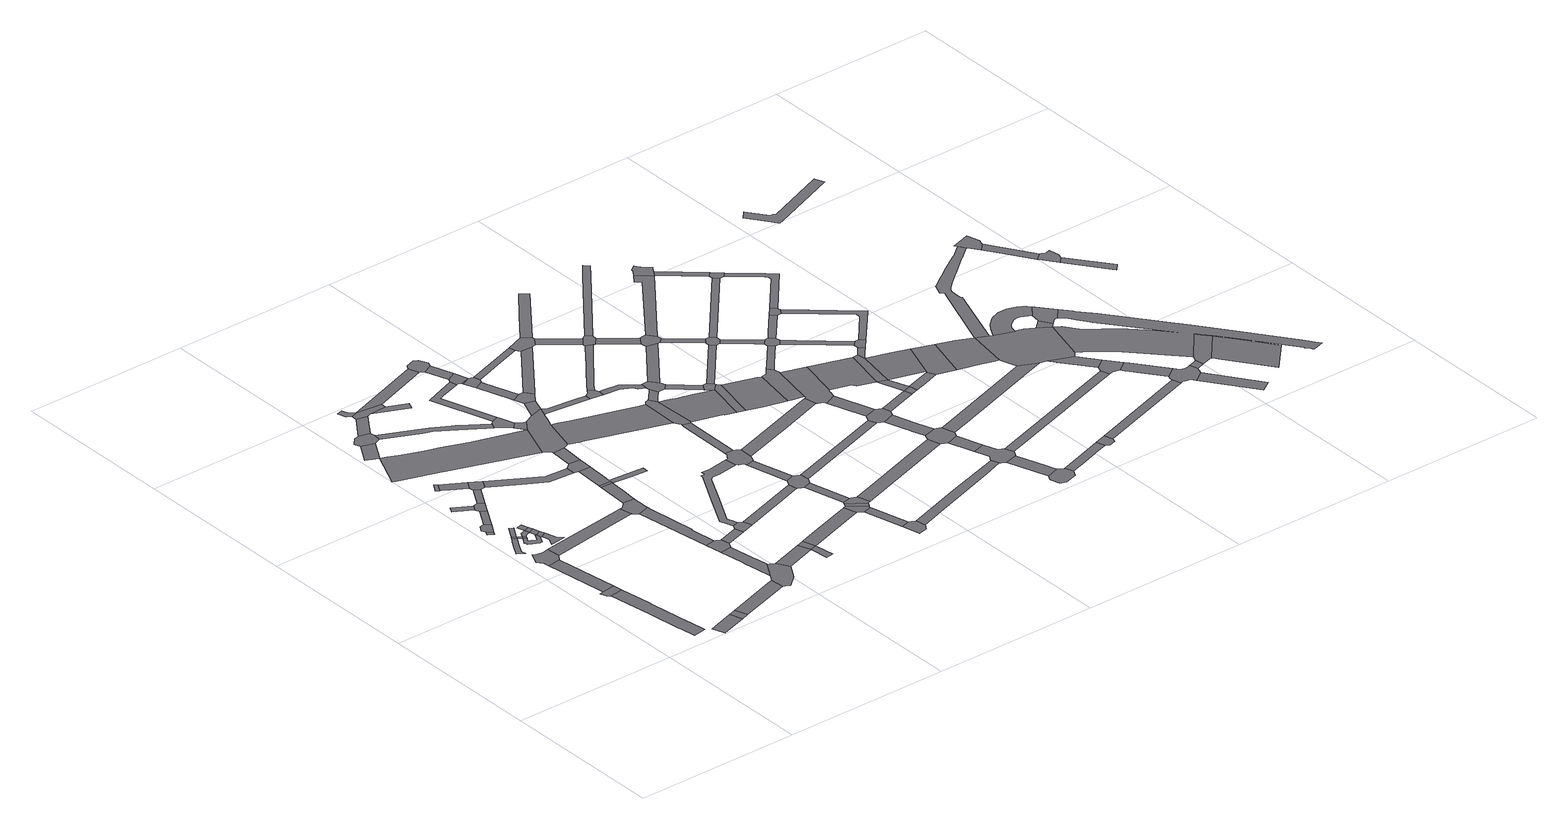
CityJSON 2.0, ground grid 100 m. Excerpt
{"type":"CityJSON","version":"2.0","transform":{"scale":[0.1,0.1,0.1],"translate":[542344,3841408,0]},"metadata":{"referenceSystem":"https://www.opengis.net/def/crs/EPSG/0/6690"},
"CityObjects":{
"road1":{"type":"Road","attributes":{"RoadStructureAttribute.sectionType":"1"},"geometry":[{"type":"MultiSurface","lod":"1","boundaries":[[[0,1,2,3,4,5,6,7,8,9,10,11,12]]]}]},
"road2":{"type":"Road","geometry":[{"type":"MultiSurface","lod":"1","boundaries":[[[13,14,15,16,5,4]]]}]},
"road3":{"type":"Road","attributes":{"RoadStructureAttribute.sectionType":"1"},"geometry":[{"type":"MultiSurface","lod":"1","boundaries":[[[17,18,19,14,13]]]}]},
"road4":{"type":"Road","attributes":{"RoadStructureAttribute.sectionType":"1"},"geometry":[{"type":"MultiSurface","lod":"1","boundaries":[[[20,21,22,23]]]}]},
"road5":{"type":"Road","geometry":[{"type":"MultiSurface","lod":"1","boundaries":[[[24,25,26,27,28,18,17,29,30]]]}]},
"road6":{"type":"Road","geometry":[{"type":"MultiSurface","lod":"1","boundaries":[[[31,32,33,34,35,36,37,38,39,40,41]]]}]},
"road7":{"type":"Road","geometry":[{"type":"MultiSurface","lod":"1","boundaries":[[[42,43,44,45]]]}]},
"road8":{"type":"Road","geometry":[{"type":"MultiSurface","lod":"1","boundaries":[[[46,31,41,47]]]}]},
"road9":{"type":"Road","geometry":[{"type":"MultiSurface","lod":"1","boundaries":[[[48,49,50,42,45,51]]]}]},
"road10":{"type":"Road","geometry":[{"type":"MultiSurface","lod":"1","boundaries":[[[52,20,23,53]]]}]},
"road11":{"type":"Road","geometry":[{"type":"MultiSurface","lod":"1","boundaries":[[[54,55,47,41,56,57]]]}]},
"road12":{"type":"Road","geometry":[{"type":"MultiSurface","lod":"1","boundaries":[[[57,56,58,59,60]]]}]},
"road13":{"type":"Road","geometry":[{"type":"MultiSurface","lod":"1","boundaries":[[[56,61,62,63,64,65,66,67,68,69,70,71,72,73,74,75,76,77,78,79,80,81,82,58]]]}]},
"road14":{"type":"Road","geometry":[{"type":"MultiSurface","lod":"1","boundaries":[[[83,84,85,86,87,88,46,47]]]}]},
"road15":{"type":"Road","geometry":[{"type":"MultiSurface","lod":"1","boundaries":[[[89,90,91,57,60,92,93,94]]]}]},
"road16":{"type":"Road","geometry":[{"type":"MultiSurface","lod":"1","boundaries":[[[95,48,51,96]]]}]},
"road17":{"type":"Road","geometry":[{"type":"MultiSurface","lod":"1","boundaries":[[[97,98,99,100]]]}]},
"road18":{"type":"Road","geometry":[{"type":"MultiSurface","lod":"1","boundaries":[[[101,75,74,102,103]]]}]},
"road19":{"type":"Road","attributes":{"RoadStructureAttribute.sectionType":"1"},"geometry":[{"type":"MultiSurface","lod":"1","boundaries":[[[104,105,94,106,75,101]]]}]},
"road20":{"type":"Road","attributes":{"RoadStructureAttribute.sectionType":"1"},"geometry":[{"type":"MultiSurface","lod":"1","boundaries":[[[107,108,109,110,89,111]]]}]},
"road21":{"type":"Road","geometry":[{"type":"MultiSurface","lod":"1","boundaries":[[[111,89,94,105]]]}]},
"road22":{"type":"Road","attributes":{"RoadStructureAttribute.sectionType":"1"},"geometry":[{"type":"MultiSurface","lod":"1","boundaries":[[[112,113,114,115,116,117,103,102]]]}]},
"road23":{"type":"Road","geometry":[{"type":"MultiSurface","lod":"1","boundaries":[[[118,100,99,95,96,119]]]}]},
"road24":{"type":"Road","geometry":[{"type":"MultiSurface","lod":"1","boundaries":[[[120,121,122,123]]]}]},
"road25":{"type":"Road","attributes":{"RoadStructureAttribute.sectionType":"1"},"geometry":[{"type":"MultiSurface","lod":"1","boundaries":[[[124,125,126,52,53,127]]]}]},
"road26":{"type":"Road","geometry":[{"type":"MultiSurface","lod":"1","boundaries":[[[128,118,119,129]]]}]},
"road27":{"type":"Road","attributes":{"RoadStructureAttribute.sectionType":"1"},"geometry":[{"type":"MultiSurface","lod":"1","boundaries":[[[123,122,130,131,132,133]]]}]},
"road28":{"type":"Road","attributes":{"RoadStructureAttribute.sectionType":"1"},"geometry":[{"type":"MultiSurface","lod":"1","boundaries":[[[134,135,30,29,136,137,138]]]}]},
"road29":{"type":"Road","attributes":{"RoadStructureAttribute.sectionType":"1"},"geometry":[{"type":"MultiSurface","lod":"1","boundaries":[[[139,140,141,142]]]}]},
"road30":{"type":"Road","geometry":[{"type":"MultiSurface","lod":"1","boundaries":[[[133,132,128,129,143,144]]]}]},
"road31":{"type":"Road","geometry":[{"type":"MultiSurface","lod":"1","boundaries":[[[145,146,147,139,142,148,149,150]]]}]},
"road32":{"type":"Road","geometry":[{"type":"MultiSurface","lod":"1","boundaries":[[[151,152,153,124,127,154,155,156,157,158,159]]]}]},
"road33":{"type":"Road","attributes":{"RoadStructureAttribute.sectionType":"1"},"geometry":[{"type":"MultiSurface","lod":"1","boundaries":[[[160,161,162,163,164,165,166,167,168,153,152]]]}]},
"road34":{"type":"Road","attributes":{"RoadStructureAttribute.sectionType":"1"},"geometry":[{"type":"MultiSurface","lod":"1","boundaries":[[[169,145,150,170]]]}]},
"road35":{"type":"Road","geometry":[{"type":"MultiSurface","lod":"1","boundaries":[[[171,172,173,174,175,176,177,178,179,141,180,181,182,183,184,185]]]}]},
"road36":{"type":"Road","geometry":[{"type":"MultiSurface","lod":"1","boundaries":[[[186,187,188,189,164,163,190,191,192,193]]]}]},
"road37":{"type":"Road","attributes":{"RoadStructureAttribute.sectionType":"1"},"geometry":[{"type":"MultiSurface","lod":"1","boundaries":[[[194,144,143,195,196,197,198,199]]]}]},
"road38":{"type":"Road","geometry":[{"type":"MultiSurface","lod":"1","boundaries":[[[200,201,202,203,204,205]]]}]},
"road39":{"type":"Road","attributes":{"RoadStructureAttribute.sectionType":"1"},"geometry":[{"type":"MultiSurface","lod":"1","boundaries":[[[206,207,208,209,210,189,188]]]}]},
"road40":{"type":"Road","geometry":[{"type":"MultiSurface","lod":"1","boundaries":[[[211,212,213,214,134,138,215,210,209,216,217,218,219]]]}]},
"road41":{"type":"Road","geometry":[{"type":"MultiSurface","lod":"1","boundaries":[[[205,204,169,170,220,221,222,223,224]]]}]},
"road42":{"type":"Road","attributes":{"RoadStructureAttribute.sectionType":"1"},"geometry":[{"type":"MultiSurface","lod":"1","boundaries":[[[225,193,192,226]]]}]},
"road43":{"type":"Road","attributes":{"RoadStructureAttribute.sectionType":"1"},"geometry":[{"type":"MultiSurface","lod":"1","boundaries":[[[227,228,229,230,231,232,233,149,148,234,235,236,237,238,239]]]}]},
"road44":{"type":"Road","attributes":{"RoadStructureAttribute.sectionType":"1"},"geometry":[{"type":"MultiSurface","lod":"1","boundaries":[[[240,159,158,241]]]}]},
"road45":{"type":"Road","attributes":{"RoadStructureAttribute.sectionType":"1"},"geometry":[{"type":"MultiSurface","lod":"1","boundaries":[[[242,211,219,243,244,245,246]]]}]},
"road46":{"type":"Road","geometry":[{"type":"MultiSurface","lod":"1","boundaries":[[[247,248,249,221,220]]]}]},
"road47":{"type":"Road","geometry":[{"type":"MultiSurface","lod":"1","boundaries":[[[250,251,242,246]]]}]},
"road48":{"type":"Road","geometry":[{"type":"MultiSurface","lod":"1","boundaries":[[[252,253,254,225,226,255,256]]]}]},
"road49":{"type":"Road","geometry":[{"type":"MultiSurface","lod":"1","boundaries":[[[257,258,259,199,198,260,261,262]]]}]},
"road50":{"type":"Road","geometry":[{"type":"MultiSurface","lod":"1","boundaries":[[[263,264,265,241]]]}]},
"road51":{"type":"Road","geometry":[{"type":"MultiSurface","lod":"1","boundaries":[[[266,240,241,265]]]}]},
"road52":{"type":"Road","attributes":{"RoadStructureAttribute.sectionType":"1"},"geometry":[{"type":"MultiSurface","lod":"1","boundaries":[[[267,268,257,262]]]}]},
"road53":{"type":"Road","attributes":{"RoadStructureAttribute.sectionType":"1"},"geometry":[{"type":"MultiSurface","lod":"1","boundaries":[[[260,251,250,246,269,270,271,272,273,274,275,261]]]}]},
"road54":{"type":"Road","attributes":{"RoadStructureAttribute.sectionType":"1"},"geometry":[{"type":"MultiSurface","lod":"1","boundaries":[[[276,205,224,277]]]}]},
"road55":{"type":"Road","geometry":[{"type":"MultiSurface","lod":"1","boundaries":[[[278,279,280,239,238,281,282,283]]]}]},
"road56":{"type":"Road","attributes":{"RoadStructureAttribute.sectionType":"1"},"geometry":[{"type":"MultiSurface","lod":"1","boundaries":[[[284,283,282,185,285]]]}]},
"road57":{"type":"Road","attributes":{"RoadStructureAttribute.sectionType":"1"},"geometry":[{"type":"MultiSurface","lod":"1","boundaries":[[[286,287,288,289,290,280,279,291,292,293,294,295]]]}]},
"road58":{"type":"Road","geometry":[{"type":"MultiSurface","lod":"1","boundaries":[[[296,297,285,185,184,298,299,300,268,267,301,302,303,304,305,306,307,308,309]]]}]},
"road59":{"type":"Road","attributes":{"RoadStructureAttribute.sectionType":"1"},"geometry":[{"type":"MultiSurface","lod":"1","boundaries":[[[310,311,312,313,314,315,316,317,318,319,320,253,252,321,322,323,324,325,326,327,328,329,330]]]}]},
"road60":{"type":"Road","attributes":{"RoadStructureAttribute.sectionType":"1"},"geometry":[{"type":"MultiSurface","lod":"1","boundaries":[[[331,332,333,266,265,334,335]]]}]},
"road61":{"type":"Road","attributes":{"RoadStructureAttribute.sectionType":"1"},"geometry":[{"type":"MultiSurface","lod":"1","boundaries":[[[336,256,255,337,338,339,340]]]}]},
"road62":{"type":"Road","geometry":[{"type":"MultiSurface","lod":"1","boundaries":[[[341,342,297,296,343]]]}]},
"road63":{"type":"Road","geometry":[{"type":"MultiSurface","lod":"1","boundaries":[[[344,345,276,277,346,347,348,349]]]}]},
"road64":{"type":"Road","attributes":{"RoadStructureAttribute.sectionType":"1"},"geometry":[{"type":"MultiSurface","lod":"1","boundaries":[[[347,346,350,351]]]}]},
"road65":{"type":"Road","geometry":[{"type":"MultiSurface","lod":"1","boundaries":[[[351,350,286,295,352,353,354]]]}]},
"road66":{"type":"Road","attributes":{"RoadStructureAttribute.sectionType":"1"},"geometry":[{"type":"MultiSurface","lod":"1","boundaries":[[[354,353,355]]]}]},
"road67":{"type":"Road","attributes":{"RoadStructureAttribute.sectionType":"1"},"geometry":[{"type":"MultiSurface","lod":"1","boundaries":[[[356,357,358,359]]]}]},
"road68":{"type":"Road","geometry":[{"type":"MultiSurface","lod":"1","boundaries":[[[354,355,357,356,360,361,362]]]}]},
"road69":{"type":"Road","geometry":[{"type":"MultiSurface","lod":"1","boundaries":[[[359,358,341,343,363,364]]]}]},
"road70":{"type":"Road","geometry":[{"type":"MultiSurface","lod":"1","boundaries":[[[365,366,367,368,369,370,304,303,371,372,373,374,375]]]}]},
"road71":{"type":"Road","geometry":[{"type":"MultiSurface","lod":"1","boundaries":[[[376,331,335,377,378,379,380,381,382,383]]]}]},
"road72":{"type":"Road","attributes":{"RoadStructureAttribute.sectionType":"1"},"geometry":[{"type":"MultiSurface","lod":"1","boundaries":[[[384,385,386,296,309,387,388,389,390,391,392]]]}]},
"road73":{"type":"Road","attributes":{"RoadStructureAttribute.sectionType":"1"},"geometry":[{"type":"MultiSurface","lod":"1","boundaries":[[[393,380,379,394,395,396]]]}]},
"road74":{"type":"Road","geometry":[{"type":"MultiSurface","lod":"1","boundaries":[[[397,398,396,395,399,400,401,402,403,404]]]}]},
"road75":{"type":"Road","attributes":{"RoadStructureAttribute.sectionType":"1"},"geometry":[{"type":"MultiSurface","lod":"1","boundaries":[[[405,376,383,406]]]}]},
"road76":{"type":"Road","attributes":{"RoadStructureAttribute.sectionType":"1"},"geometry":[{"type":"MultiSurface","lod":"1","boundaries":[[[407,408,409,410,411]]]}]},
"road77":{"type":"Road","geometry":[{"type":"MultiSurface","lod":"1","boundaries":[[[412,413,414,415,416,417,336,340,418,419,408,407,420,421]]]}]},
"road78":{"type":"Road","geometry":[{"type":"MultiSurface","lod":"1","boundaries":[[[422,411,410,405,406,423,424]]]}]},
"road79":{"type":"Road","attributes":{"RoadStructureAttribute.sectionType":"1"},"geometry":[{"type":"MultiSurface","lod":"1","boundaries":[[[425,426,415,414]]]}]},
"road80":{"type":"Road","geometry":[{"type":"MultiSurface","lod":"1","boundaries":[[[427,428,429,430,431,310,330,432,433,434,435,436,426,425,437,438,439,440,441]]]}]},
"road81":{"type":"Road","attributes":{"RoadStructureAttribute.sectionType":"1"},"geometry":[{"type":"MultiSurface","lod":"1","boundaries":[[[442,443,362,361,444,445]]]}]},
"road82":{"type":"Road","attributes":{"RoadStructureAttribute.sectionType":"1"},"geometry":[{"type":"MultiSurface","lod":"1","boundaries":[[[446,447,448,427,441,449]]]}]},
"road83":{"type":"Road","geometry":[{"type":"MultiSurface","lod":"1","boundaries":[[[450,451,392,391,452,453,454]]]}]},
"road84":{"type":"Road","attributes":{"RoadStructureAttribute.sectionType":"1"},"geometry":[{"type":"MultiSurface","lod":"1","boundaries":[[[455,364,363,456,457]]]}]},
"road85":{"type":"Road","geometry":[{"type":"MultiSurface","lod":"1","boundaries":[[[458,459,460,375,374,461,446,449,462,463,464]]]}]},
"road86":{"type":"Road","attributes":{"RoadStructureAttribute.sectionType":"1"},"geometry":[{"type":"MultiSurface","lod":"1","boundaries":[[[465,466,453,452,467,468,469,470,471]]]}]},
"road87":{"type":"Road","attributes":{"RoadStructureAttribute.sectionType":"1"},"geometry":[{"type":"MultiSurface","lod":"1","boundaries":[[[472,473,458,464,474,475,476]]]}]},
"road88":{"type":"Road","geometry":[{"type":"MultiSurface","lod":"1","boundaries":[[[477,478,442,445,455,457,479,480,481]]]}]},
"road89":{"type":"Road","attributes":{"RoadStructureAttribute.sectionType":"1"},"geometry":[{"type":"MultiSurface","lod":"1","boundaries":[[[482,483,484,485,450,454,486,487,488]]]}]},
"road90":{"type":"Road","attributes":{"function":"1"},"geometry":[{"type":"MultiSurface","lod":"1","boundaries":[[[489,490,491,492,464,463,493,494,495,496,497]]]}]},
"road91":{"type":"Road","attributes":{"RoadStructureAttribute.sectionType":"1"},"geometry":[{"type":"MultiSurface","lod":"1","boundaries":[[[498,499,404,403,500,501,502]]]}]},
"road92":{"type":"Road","geometry":[{"type":"MultiSurface","lod":"1","boundaries":[[[503,471,470,472,476,504,505,506]]]}]},
"road93":{"type":"Road","attributes":{"RoadStructureAttribute.sectionType":"1"},"geometry":[{"type":"MultiSurface","lod":"1","boundaries":[[[507,508,509,510,424,423,511,512]]]}]},
"road94":{"type":"Road","attributes":{"RoadStructureAttribute.sectionType":"1"},"geometry":[{"type":"MultiSurface","lod":"1","boundaries":[[[513,421,420,514]]]}]},
"road95":{"type":"Road","attributes":{"RoadStructureAttribute.sectionType":"1"},"geometry":[{"type":"MultiSurface","lod":"1","boundaries":[[[515,439,438,516,517,518,519]]]}]},
"road96":{"type":"Road","attributes":{"RoadStructureAttribute.sectionType":"1"},"geometry":[{"type":"MultiSurface","lod":"1","boundaries":[[[505,504,520,521]]]}]},
"road97":{"type":"Road","attributes":{"RoadStructureAttribute.sectionType":"1"},"geometry":[{"type":"MultiSurface","lod":"1","boundaries":[[[480,479,522,523]]]}]},
"road98":{"type":"Road","geometry":[{"type":"MultiSurface","lod":"1","boundaries":[[[524,497,496,525,526]]]}]},
"road99":{"type":"Road","geometry":[{"type":"MultiSurface","lod":"1","boundaries":[[[527,521,520,528,529,497,524,530]]]}]},
"road100":{"type":"Road","geometry":[{"type":"MultiSurface","lod":"1","boundaries":[[[531,523,522,482,488,532,533,534,535]]]}]},
"road101":{"type":"Road","attributes":{"RoadStructureAttribute.sectionType":"1"},"geometry":[{"type":"MultiSurface","lod":"1","boundaries":[[[536,537,503,506,538]]]}]},
"road102":{"type":"Road","attributes":{"RoadStructureAttribute.sectionType":"1"},"geometry":[{"type":"MultiSurface","lod":"1","boundaries":[[[539,540,477,481,541]]]}]},
"road103":{"type":"Road","attributes":{"RoadStructureAttribute.sectionType":"1"},"geometry":[{"type":"MultiSurface","lod":"1","boundaries":[[[542,543,526,525,544,545,546]]]}]},
"road104":{"type":"Road","attributes":{"RoadStructureAttribute.sectionType":"1"},"geometry":[{"type":"MultiSurface","lod":"1","boundaries":[[[534,533,547,548]]]}]},
"road105":{"type":"Road","attributes":{"RoadStructureAttribute.sectionType":"1"},"geometry":[{"type":"MultiSurface","lod":"1","boundaries":[[[549,527,530,550,551]]]}]},
"road106":{"type":"Road","geometry":[{"type":"MultiSurface","lod":"1","boundaries":[[[552,553,554,548,547,555,556,536,538,557,558,559]]]}]},
"road107":{"type":"Road","geometry":[{"type":"MultiSurface","lod":"1","boundaries":[[[560,561,562,546,545,563,564,565,566,567]]]}]},
"road108":{"type":"Road","attributes":{"RoadStructureAttribute.sectionType":"1"},"geometry":[{"type":"MultiSurface","lod":"1","boundaries":[[[568,569,570,571,572]]]}]},
"road109":{"type":"Road","geometry":[{"type":"MultiSurface","lod":"1","boundaries":[[[573,572,571,574,513,514,575,576,577,578,579,580]]]}]},
"road110":{"type":"Road","attributes":{"RoadStructureAttribute.sectionType":"1"},"geometry":[{"type":"MultiSurface","lod":"1","boundaries":[[[581,577,576,582,583,584,585,586,587]]]}]},
"road111":{"type":"Road","geometry":[{"type":"MultiSurface","lod":"1","boundaries":[[[588,587,586,589,507,512,590,591,592,593]]]}]},
"road112":{"type":"Road","attributes":{"RoadStructureAttribute.sectionType":"1"},"geometry":[{"type":"MultiSurface","lod":"1","boundaries":[[[591,590,594,595,596]]]}]},
"road113":{"type":"Road","attributes":{"RoadStructureAttribute.sectionType":"1"},"geometry":[{"type":"MultiSurface","lod":"1","boundaries":[[[597,598,599,600,601,602,603]]]}]},
"road114":{"type":"Road","geometry":[{"type":"MultiSurface","lod":"1","boundaries":[[[604,605,606,607,596,595,608,609,610,611,612,498,502,613,614,601,600,615,616,617,618]]]}]},
"road115":{"type":"Road","geometry":[{"type":"MultiSurface","lod":"1","boundaries":[[[619,620,603,602,621,622,623,624,625,626,627,628,629,630]]]}]},
"road116":{"type":"Road","geometry":[{"type":"MultiSurface","lod":"1","boundaries":[[[631,565,564,632,515,519,633,634,635,569,568,636,637,638,639]]]}]},
"road117":{"type":"Road","attributes":{"RoadStructureAttribute.sectionType":"1"},"geometry":[{"type":"MultiSurface","lod":"1","boundaries":[[[558,557,640,641]]]}]},
"road118":{"type":"Road","attributes":{"RoadStructureAttribute.sectionType":"1"},"geometry":[{"type":"MultiSurface","lod":"1","boundaries":[[[642,643,531,535,644,645,646]]]}]},
"road119":{"type":"Road","geometry":[{"type":"MultiSurface","lod":"1","boundaries":[[[647,641,640,648,549,551,649,650,651]]]}]},
"road120":{"type":"Road","attributes":{"RoadStructureAttribute.sectionType":"1"},"geometry":[{"type":"MultiSurface","lod":"1","boundaries":[[[652,653,560,567,654,655,656]]]}]},
"road121":{"type":"Road","attributes":{"RoadStructureAttribute.sectionType":"1"},"geometry":[{"type":"MultiSurface","lod":"1","boundaries":[[[657,580,579,658]]]}]},
"road122":{"type":"Road","attributes":{"RoadStructureAttribute.sectionType":"1"},"geometry":[{"type":"MultiSurface","lod":"1","boundaries":[[[659,660,661,650,649,662,663,664]]]}]},
"road123":{"type":"Road","geometry":[{"type":"MultiSurface","lod":"1","boundaries":[[[639,638,665,666,667,668]]]}]},
"road124":{"type":"Road","attributes":{"RoadStructureAttribute.sectionType":"1"},"geometry":[{"type":"MultiSurface","lod":"1","boundaries":[[[669,670,630,629,671,672,673,674]]]}]},
"road125":{"type":"Road","attributes":{"RoadStructureAttribute.sectionType":"1"},"geometry":[{"type":"MultiSurface","lod":"1","boundaries":[[[675,676,677,678,552,559,679]]]}]},
"road126":{"type":"Road","attributes":{"RoadStructureAttribute.sectionType":"1"},"geometry":[{"type":"MultiSurface","lod":"1","boundaries":[[[667,657,680,681]]]}]},
"road127":{"type":"Road","geometry":[{"type":"MultiSurface","lod":"1","boundaries":[[[682,664,663,652,656,683,684,685,686,687]]]}]},
"road128":{"type":"Road","geometry":[{"type":"MultiSurface","lod":"1","boundaries":[[[680,657,658,688]]]}]},
"road129":{"type":"Road","geometry":[{"type":"MultiSurface","lod":"1","boundaries":[[[689,690,668,667,681,691]]]}]},
"road130":{"type":"Road","attributes":{"RoadStructureAttribute.sectionType":"1"},"geometry":[{"type":"MultiSurface","lod":"1","boundaries":[[[692,693,680,688,694,695,696]]]}]},
"road131":{"type":"Road","attributes":{"RoadStructureAttribute.sectionType":"1"},"geometry":[{"type":"MultiSurface","lod":"1","boundaries":[[[697,647,651,698]]]}]},
"road132":{"type":"Road","attributes":{"RoadStructureAttribute.sectionType":"1"},"geometry":[{"type":"MultiSurface","lod":"1","boundaries":[[[699,685,684,700,701,702,703]]]}]},
"road133":{"type":"Road","attributes":{"RoadStructureAttribute.sectionType":"1"},"geometry":[{"type":"MultiSurface","lod":"1","boundaries":[[[704,705,682,687,706,707]]]}]},
"road134":{"type":"Road","geometry":[{"type":"MultiSurface","lod":"1","boundaries":[[[708,669,674,709,710,711]]]}]},
"road135":{"type":"Road","attributes":{"RoadStructureAttribute.sectionType":"1"},"geometry":[{"type":"MultiSurface","lod":"1","boundaries":[[[712,713,689,691,714,715,716]]]}]},
"road136":{"type":"Road","attributes":{"function":"1"},"geometry":[{"type":"MultiSurface","lod":"1","boundaries":[[[717,718,719,691,681,720,721,722]]]}]},
"road137":{"type":"Road","attributes":{"RoadStructureAttribute.sectionType":"1"},"geometry":[{"type":"MultiSurface","lod":"1","boundaries":[[[723,724,725,593,592,726,727,728]]]}]},
"road138":{"type":"Road","geometry":[{"type":"MultiSurface","lod":"1","boundaries":[[[729,730,731,732,733,675,679,734,735,736,737]]]}]},
"road139":{"type":"Road","geometry":[{"type":"MultiSurface","lod":"1","boundaries":[[[738,703,702,739,712,716,740,741]]]}]},
"road140":{"type":"Road","attributes":{"RoadStructureAttribute.sectionType":"1"},"geometry":[{"type":"MultiSurface","lod":"1","boundaries":[[[742,743,618,617,744,745,746]]]}]},
"road141":{"type":"Road","geometry":[{"type":"MultiSurface","lod":"1","boundaries":[[[747,704,707,748,749,750,751]]]}]},
"road142":{"type":"Road","attributes":{"RoadStructureAttribute.sectionType":"1"},"geometry":[{"type":"MultiSurface","lod":"1","boundaries":[[[734,679,752,753]]]}]},
"road143":{"type":"Road","geometry":[{"type":"MultiSurface","lod":"1","boundaries":[[[754,722,721,755,756,692,696,757,758]]]}]},
"road144":{"type":"Road","attributes":{"RoadStructureAttribute.sectionType":"1"},"geometry":[{"type":"MultiSurface","lod":"1","boundaries":[[[759,760,761,749,748,762,763,764,741,740]]]}]},
"road145":{"type":"Road","geometry":[{"type":"MultiSurface","lod":"1","boundaries":[[[753,752,765,697,698,766,767,768]]]}]},
"road146":{"type":"Road","attributes":{"RoadStructureAttribute.sectionType":"1"},"geometry":[{"type":"MultiSurface","lod":"1","boundaries":[[[769,770,771,768,767,772,773,774,775,747,751]]]}]},
"road147":{"type":"Road","geometry":[{"type":"MultiSurface","lod":"1","boundaries":[[[776,777,758,757,778,779,780,781,782]]]}]},
"road148":{"type":"Road","attributes":{"RoadStructureAttribute.sectionType":"1"},"geometry":[{"type":"MultiSurface","lod":"1","boundaries":[[[783,708,711,784]]]}]},
"road149":{"type":"Road","geometry":[{"type":"MultiSurface","lod":"1","boundaries":[[[782,781,723,728,785,786,787,788,789,790,791,792,793,794,795,796]]]}]},
"road150":{"type":"Road","attributes":{"RoadStructureAttribute.sectionType":"1"},"geometry":[{"type":"MultiSurface","lod":"1","boundaries":[[[785,797,798,799,786]]]}]},
"road151":{"type":"Road","geometry":[{"type":"MultiSurface","lod":"1","boundaries":[[[799,798,800,742,746,801,802,803,804,805]]]}]},
"road152":{"type":"Road","attributes":{"RoadStructureAttribute.sectionType":"1"},"geometry":[{"type":"MultiSurface","lod":"1","boundaries":[[[806,807,805,804,808,809,810,811]]]}]},
"road153":{"type":"Road","attributes":{"function":"1","RoadStructureAttribute.sectionType":"7"},"geometry":[{"type":"MultiSurface","lod":"1","boundaries":[[[812,813,814,815,816,817,818,819,820,821,822,823,824,825,826,827,828,829,795,794,830,831,832,833,834,835,836,837,838,839]]]}]},
"road154":{"type":"Road","geometry":[{"type":"MultiSurface","lod":"1","boundaries":[[[840,841,842,843,844,845,811,810,846,847,848,783,784,849,850,851,852,853,854,855,856,857,858]]]}]},
"road155":{"type":"Road","attributes":{"RoadStructureAttribute.sectionType":"1"},"geometry":[{"type":"MultiSurface","lod":"1","boundaries":[[[859,790,789,860,861]]]}]},
"road156":{"type":"Road","attributes":{"RoadStructureAttribute.sectionType":"1"},"geometry":[{"type":"MultiSurface","lod":"1","boundaries":[[[862,863,864,865,866,867,868,869,870,871,872,873,874,875,876,877,782,796,878,879,880,881,882,883,884,885,886,887,888,889,890]]]}]},
"road157":{"type":"Road","attributes":{"RoadStructureAttribute.sectionType":"1"},"geometry":[{"type":"MultiSurface","lod":"1","boundaries":[[[854,853,891,892]]]}]},
"road158":{"type":"Road","geometry":[{"type":"MultiSurface","lod":"1","boundaries":[[[893,894,839,838,895,859,861,896,897,898]]]}]},
"road159":{"type":"Road","attributes":{"RoadStructureAttribute.sectionType":"1"},"geometry":[{"type":"MultiSurface","lod":"1","boundaries":[[[899,900,858,857,901,902]]]}]},
"road160":{"type":"Road","attributes":{"RoadStructureAttribute.sectionType":"1"},"geometry":[{"type":"MultiSurface","lod":"1","boundaries":[[[903,904,905,906,907,908,909,910,911,912,913,914]]]}]},
"road161":{"type":"Road","geometry":[{"type":"MultiSurface","lod":"1","boundaries":[[[915,916,917,899,902,918,919,920]]]}]},
"road162":{"type":"Road","geometry":[{"type":"MultiSurface","lod":"1","boundaries":[[[921,922,923,924,925,926,927,928,929,898,897,930,931,932,933,934,935,936,937,938,939,940,941,942,943,789,788,944,945,917,916,946,947,948,949,950,951,952,953,954,955,956,957,958,959,960]]]}]},
"road163":{"type":"Road","attributes":{"function":"1"},"geometry":[{"type":"MultiSurface","lod":"1","boundaries":[[[961,962,963,964,965,966,967,920,919,968,969,970,971,972]]]}]},
"road164":{"type":"Road","geometry":[{"type":"MultiSurface","lod":"1","boundaries":[[[973,974,975,976,862,890,977,978,979,980,981]]]}]},
"road165":{"type":"Road","attributes":{"RoadStructureAttribute.sectionType":"1"},"geometry":[{"type":"MultiSurface","lod":"1","boundaries":[[[979,978,982,983,984]]]}]},
"road166":{"type":"Road","geometry":[{"type":"MultiSurface","lod":"1","boundaries":[[[985,986,987,984,983,988,989,990,991,992,993,994]]]}]},
"road167":{"type":"Road","attributes":{"RoadStructureAttribute.sectionType":"1"},"geometry":[{"type":"MultiSurface","lod":"1","boundaries":[[[990,989,995,996]]]}]}
},
"vertices":[
[305,208,0],[304,212,0],[270,461,0],[265,493,0],[239,680,0],[159,668,0],[184,492,0],[188,460,0],[199,385,0],[225,201,0],[228,180,0],[241,87,0],[320,99,0],
[231,738,0],[151,726,0],[126,717,0],[139,680,0],
[177,1116,0],[99,1101,0],[147,760,0],
[515,133,0],[355,80,0],[380,5,0],[540,57,0],
[161,1229,0],[119,1235,0],[101,1246,0],[70,1172,0],[94,1138,0],[206,1154,0],[198,1234,0],
[121,1437,0],[113,1423,0],[105,1411,0],[78,1366,0],[42,1305,0],[84,1279,0],[78,1308,0],[115,1371,0],[134,1404,0],[139,1413,0],[142,1418,0],
[60,1573,0],[45,1546,0],[79,1526,0],[91,1546,0],
[130,1453,0],[150,1433,0],
[98,1638,0],[70,1633,0],[50,1599,0],[129,1612,0],
[562,148,0],[587,73,0],
[166,1425,0],[159,1429,0],[167,1402,0],[177,1419,0],
[186,1391,0],[187,1394,0],[191,1402,0],
[164,1397,0],[153,1377,0],[143,1360,0],[149,1357,0],[146,1353,0],[152,1349,0],[147,1341,0],[165,1332,0],[170,1329,0],[208,1308,0],[215,1319,0],[224,1314,0],[241,1344,0],[247,1355,0],[245,1385,0],[238,1385,0],[227,1364,0],[215,1342,0],[190,1357,0],[187,1358,0],[171,1367,0],[179,1381,0],
[151,1435,0],[152,1437,0],[198,1514,0],[175,1528,0],[148,1482,0],[132,1455,0],
[225,1456,0],[217,1454,0],[192,1447,0],[201,1417,0],[214,1421,0],[233,1427,0],
[164,1752,0],[199,1732,0],
[71,1878,0],[51,1843,0],[157,1783,0],[177,1817,0],
[281,1401,0],[254,1355,0],[290,1371,0],
[276,1420,0],[269,1442,0],[240,1401,0],
[248,1514,0],[221,1506,0],[211,1503,0],[219,1476,0],[261,1471,0],
[268,1307,0],[268,1304,0],[244,1261,0],[296,1268,0],[339,1274,0],[312,1296,0],
[207,1824,0],[241,1804,0],
[148,2109,0],[117,2057,0],[136,2045,0],[167,2097,0],
[902,260,0],[900,260,0],[892,257,0],[907,178,0],
[276,1942,0],[308,1919,0],
[143,2041,0],[184,2016,0],[270,1966,0],[301,2018,0],
[747,1312,0],[217,1237,0],[218,1156,0],[758,1234,0],[758,1233,0],
[101,2646,0],[28,2527,0],[102,2493,0],[179,2622,0],
[339,1924,0],[370,1977,0],
[155,2734,0],[125,2725,0],[87,2683,0],[218,2640,0],[227,2687,0],[221,2717,0],
[998,389,0],[983,397,0],[924,296,0],[918,172,0],[942,158,0],[944,156,0],[1012,215,0],[1066,306,0],[1022,376,0],
[983,402,0],[973,468,0],[968,500,0],[944,649,0],[874,639,0],[895,499,0],[899,467,0],[910,391,0],[924,298,0],
[255,2872,0],[320,2858,0],
[859,2233,0],[662,2293,0],[563,2323,0],[415,2374,0],[330,2403,0],[300,2415,0],[259,2430,0],[197,2455,0],[139,2477,0],[3,2271,0],[18,2261,0],[225,2193,0],[605,2067,0],[792,2005,0],[874,2229,0],
[937,746,0],[930,749,0],[921,754,0],[859,745,0],[948,655,0],[954,668,0],[963,684,0],[954,738,0],
[653,1808,0],[506,1825,0],[556,1795,0],[630,1751,0],[787,1740,0],[791,1799,0],
[263,2948,0],[251,2986,0],[215,2975,0],[230,2925,0],[256,2905,0],[296,2921,0],
[901,914,0],[906,916,0],[866,1203,0],[866,1232,0],[792,1209,0],
[794,1345,0],[788,1339,0],[767,1315,0],[766,1315,0],[788,1212,0],[865,1247,0],[864,1303,0],[865,1316,0],[866,1341,0],
[345,2867,0],[451,2874,0],[452,2890,0],[452,2897,0],[453,2904,0],
[1079,779,0],[1096,727,0],
[672,2456,0],[626,2489,0],[616,2497,0],[597,2506,0],[547,2535,0],[492,2565,0],[264,2670,0],[433,2545,0],[484,2525,0],[596,2452,0],[718,2372,0],[752,2351,0],[768,2390,0],
[1227,444,0],[1253,367,0],
[806,1539,0],[868,1373,0],[872,1420,0],[879,1527,0],[879,1535,0],
[549,2776,0],[561,2803,0],[569,2822,0],
[880,1554,0],[807,1558,0],
[1130,818,0],[1093,805,0],[1093,804,0],[1175,753,0],[1158,805,0],
[825,1827,0],[821,1824,0],[819,1823,0],[819,1738,0],[891,1733,0],[897,1822,0],
[1267,256,0],[1312,262,0],[1296,382,0],
[1271,458,0],
[907,1966,0],[835,1964,0],
[990,1524,0],[1093,1515,0],[1097,1550,0],[993,1559,0],[881,1570,0],[882,1596,0],[886,1658,0],
[785,3091,0],[806,3027,0],
[836,2411,0],[832,2424,0],[789,2403,0],[814,2311,0],[832,2286,0],[865,2322,0],
[893,2303,0],[919,2292,0],
[867,2851,0],[739,2804,0],[718,2796,0],[694,2787,0],[670,2778,0],[724,2756,0],[731,2759,0],[746,2764,0],[752,2766,0],[877,2808,0],
[1061,2345,0],[982,2321,0],[801,1999,0],[820,1983,0],[832,1967,0],[911,1968,0],[942,1981,0],[943,1981,0],[1001,2190,0],[1008,2207,0],[1028,2260,0],[1033,2273,0],[1034,2278,0],[1036,2282,0],
[1479,1341,0],[1355,1322,0],[1303,1324,0],[1303,1298,0],[1280,1298,0],[1280,1287,0],[1273,1275,0],[1260,1249,0],[1169,1081,0],[1065,887,0],[1084,832,0],[1124,839,0],[1122,845,0],[1109,884,0],[1205,1062,0],[1295,1230,0],[1300,1240,0],[1302,1241,0],[1320,1252,0],[1361,1251,0],[1490,1271,0],
[1648,582,0],[1410,504,0],[1310,471,0],[1575,474,0],[1674,506,0],
[1575,942,0],[1456,846,0],[1537,872,0],[1560,880,0],[1584,888,0],
[1030,2443,0],[995,2356,0],[1088,2423,0],
[853,3135,0],[796,3115,0],[832,3014,0],[890,3042,0],[902,3072,0],[878,3123,0],
[879,2876,0],[936,2904,0],
[892,2813,0],[905,2802,0],[964,2821,0],
[908,2792,0],
[989,2744,0],[935,2717,0],[1009,2501,0],[1064,2529,0],
[1001,2769,0],[1002,2769,0],[991,2807,0],
[1134,2482,0],[1094,2528,0],
[1469,2045,0],[1429,2058,0],[1242,2115,0],[1102,2158,0],[1041,2177,0],[1019,2184,0],[1015,1958,0],[1021,1956,0],[1070,1940,0],[1503,1801,0],[1508,2033,0],
[1665,588,0],[1695,492,0],[1704,486,0],[1706,485,0],[1758,500,0],[1757,502,0],[1760,508,0],[1764,515,0],
[1266,2305,0],[1086,2326,0],[1067,2341,0],[1039,2285,0],[1043,2287,0],[1047,2289,0],[1055,2290,0],[1322,2258,0],[1325,2297,0],
[1764,476,0],[1709,475,0],[1766,248,0],[1818,261,0],
[1842,248,0],[1834,253,0],[1793,136,0],[1846,149,0],[1857,167,0],[1859,170,0],[1868,185,0],[1856,241,0],
[1676,612,0],[1777,540,0],
[1671,888,0],[1621,869,0],[1652,746,0],[1682,624,0],[1733,637,0],
[1666,986,0],[1661,988,0],[1646,995,0],[1594,978,0],[1585,961,0],[1584,958,0],[1600,880,0],[1606,877,0],[1689,922,0],[1683,978,0],
[1742,634,0],[1796,546,0],[1771,622,0],
[1584,1246,0],[1532,1233,0],
[1518,1392,0],[1517,1376,0],[1501,1354,0],[1497,1348,0],[1493,1343,0],[1499,1268,0],[1503,1266,0],[1500,1260,0],[1513,1255,0],[1528,1249,0],[1593,1265,0],[1602,1285,0],[1605,1369,0],[1583,1383,0],[1569,1391,0],
[1322,2921,0],[1292,2910,0],[1138,2817,0],[1329,2882,0],
[1529,1757,0],[1528,1755,0],[1521,1733,0],[1573,1743,0],
[1369,2340,0],[1346,2309,0],[1402,2249,0],[1405,2288,0],[1395,2312,0],
[1347,2855,0],[1142,2493,0],[1420,2852,0],
[1550,2061,0],[1526,2053,0],[1523,2050,0],[1527,1760,0],[1575,1745,0],[1582,1749,0],[1573,2013,0],
[1526,2273,0],[1449,2283,0],[1498,2237,0],[1563,2203,0],[1579,2178,0],[1618,2161,0],[1620,2200,0],
[1621,2139,0],[1560,2071,0],[1584,2026,0],[1603,2047,0],[1639,2088,0],
[1428,2959,0],[1375,2940,0],[1444,2856,0],[1479,2906,0],[1479,2926,0],
[1638,2684,0],[1609,2648,0],[1600,2636,0],[1391,2370,0],[1424,2353,0],[1641,2623,0],[1679,2671,0],
[1761,1955,0],[1683,1979,0],[1610,2002,0],[1583,2010,0],[1617,1739,0],[1762,1698,0],[1761,1695,0],[1825,1675,0],[1880,1919,0],
[2539,463,0],[2203,360,0],[2017,235,0],[2437,376,0],[2556,417,0],
[1666,2206,0],[1685,2092,0],[1715,2122,0],[1704,2155,0],
[2419,836,0],[2283,791,0],[1862,652,0],[1851,649,0],[1876,573,0],[2442,760,0],
[2302,1180,0],[2321,1131,0],
[2186,1555,0],[1970,1405,0],[1975,1407,0],[2189,1477,0],[2202,1481,0],
[1838,1956,0],[1860,1994,0],
[1637,2705,0],[1675,2752,0],
[1921,1958,0],[1875,1659,0],[1934,1937,0],
[1886,1995,0],[1866,1931,0],[1876,1923,0],[1915,1968,0],
[1701,2764,0],[1687,2665,0],[1689,2663,0],[1729,2710,0],[1731,2737,0],
[1880,2481,0],[1879,2480,0],[1946,2466,0],
[1703,3306,0],[1566,3137,0],[1747,3272,0],
[2128,1874,0],[1940,1935,0],[1967,1630,0],[2104,1595,0],[2151,1867,0],
[1875,2520,0],[1912,2567,0],
[2139,2286,0],[1916,1969,0],[2168,2259,0],
[1951,2571,0],[1937,2569,0],[1929,2569,0],[1877,2508,0],[1878,2494,0],[1959,2468,0],[1992,2494,0],[1989,2522,0],
[2220,1912,0],[2186,1873,0],[2174,1871,0],[2139,1586,0],[2195,1574,0],[2250,1838,0],[2250,1840,0],[2245,1880,0],
[2318,1480,0],[2246,1445,0],[2317,1231,0],[2322,1218,0],[2398,1243,0],
[2418,1232,0],[2311,1197,0],[2338,1122,0],[2356,1113,0],[2432,1140,0],[2439,1155,0],[2448,1172,0],[2435,1224,0],
[2478,997,0],[2364,1088,0],[2399,984,0],[2403,972,0],[2410,949,0],[2435,874,0],[2512,897,0],
[2537,885,0],[2424,846,0],[2480,741,0],[2555,768,0],[2572,802,0],[2550,879,0],
[2527,598,0],[2530,589,0],[2606,614,0],
[2741,204,0],[2728,245,0],[2709,301,0],[2670,419,0],[2592,399,0],[2673,156,0],[2749,182,0],
[2669,510,0],[2659,515,0],[2657,517,0],[2634,529,0],[2554,516,0],[2559,500,0],[2549,484,0],[2546,477,0],[2540,466,0],[2558,417,0],[2567,412,0],[2682,445,0],[2688,457,0],[2688,458,0],[2670,510,0],
[2780,159,0],[2775,163,0],[2660,129,0],[2654,117,0],[2671,67,0],[2682,61,0],[2707,49,0],[2784,72,0],[2797,96,0],[2802,106,0],[2805,110,0],[2784,161,0],
[2255,1836,0],[2199,1559,0],[2208,1478,0],[2239,1463,0],[2241,1459,0],[2332,1525,0],[2325,1527,0],[2338,1540,0],[2392,1793,0],
[2139,2311,0],[2163,2343,0],
[2140,3317,0],[2073,3234,0],[2105,3209,0],[2108,3213,0],[2168,3289,0],
[2190,2345,0],[2140,2287,0],[2196,2263,0],[2221,2293,0],[2219,2318,0],
[2370,2085,0],[2246,1942,0],[2276,1916,0],[2285,1926,0],[2399,2059,0],
[2633,1289,0],[2645,1237,0],
[2384,2151,0],[2354,2178,0],[2339,2191,0],[2332,2143,0],[2368,2112,0],[2396,2141,0],
[2460,1506,0],[2473,1483,0],[2579,1447,0],[2637,1716,0],
[3076,258,0],[2992,230,0],[2910,145,0],[2975,167,0],[3036,187,0],[3093,206,0],
[2278,3067,0],[2242,3020,0],[2267,2998,0],[2274,2992,0],[2362,3004,0],
[2680,1305,0],[2638,1428,0],
[2422,2144,0],[2427,2059,0],[2429,2059,0],[2455,2091,0],[2454,2092,0],[2451,2116,0],
[2692,1252,0],
[2676,1721,0],[2654,1718,0],[2681,1671,0],
[2839,1357,0],[2756,1330,0],[2772,1279,0],[2838,1301,0],[2865,1309,0],
[2579,2793,0],[2606,2763,0],
[2518,2035,0],[2492,2005,0],[2507,1992,0],[2722,1804,0],[2748,1835,0],
[2573,2318,0],[2459,2188,0],[2490,2161,0],[2603,2292,0],
[3148,281,0],[3118,192,0],[3158,205,0],[3165,230,0],
[2722,1775,0],[2687,1734,0],[2683,1673,0],[2715,1709,0],[2751,1750,0],
[2829,1624,0],[2691,1666,0],[2682,1669,0],[2833,1371,0],[2847,1367,0],[2922,1592,0],
[3245,1108,0],[3233,1104,0],[2639,908,0],[2664,832,0],[3258,1029,0],[3355,1061,0],
[2360,3114,0],[2348,3131,0],[2340,3142,0],[2308,3119,0],[2304,3102,0],[2385,3036,0],[2383,3038,0],[2407,3071,0],[2370,3099,0],
[2773,1835,0],[2722,1777,0],[2803,1810,0],[2775,1835,0],
[3547,794,0],[2691,517,0],[2770,486,0],[2872,519,0],[3564,742,0],
[2619,2371,0],[2630,2292,0],[2652,2325,0],[2649,2328,0],[2649,2344,0],
[2578,2816,0],[2603,2844,0],
[2967,1577,0],[2848,1365,0],[2848,1362,0],[2978,1278,0],[3052,1548,0],
[2982,2014,0],[2993,2026,0],[2983,2035,0],[2927,2033,0],[2927,2032,0],[2928,2011,0],
[2578,2814,0],[2633,2766,0],[2635,2766,0],[2659,2794,0],
[2874,2603,0],[2850,2624,0],[2819,2652,0],[2797,2626,0],[2805,2619,0],[2808,2616,0],[2811,2591,0],
[3251,1468,0],[3158,1512,0],[3113,1241,0],[3128,1237,0],[3183,1221,0],[3209,1214,0],[3253,1468,0],
[3777,490,0],[3794,439,0],
[3396,1049,0],[3537,995,0],[3550,1011,0],[3561,1024,0],[3631,1294,0],[3562,1339,0],[3559,1341,0],[3506,1375,0],[3470,1383,0],[3456,1385,0],[3344,1424,0],[3323,1434,0],
[3427,1007,0],[3559,831,0],[3624,879,0],
[3552,809,0],[3577,746,0],[3582,748,0],[3591,751,0],[3631,738,0],[3694,786,0],
[3712,762,0],[3705,771,0],[3647,716,0],[3649,714,0],[3787,531,0],[3851,578,0],
[3667,1529,0],[3659,1537,0],[3642,1552,0],[3617,1566,0],[3592,1576,0],[3564,1583,0],[3542,1586,0],[3509,1585,0],[3487,1578,0],[3465,1570,0],[3458,1566,0],[3442,1557,0],[3428,1544,0],[3422,1539,0],[3400,1518,0],[3395,1514,0],[3373,1481,0],[3344,1425,0],[3461,1415,0],[3468,1432,0],[3481,1445,0],[3498,1460,0],[3516,1473,0],[3530,1478,0],[3548,1481,0],[3568,1478,0],[3626,1451,0],[3677,1519,0],
[3924,540,0],[3910,536,0],[3904,537,0],[3874,547,0],[3862,562,0],[3862,563,0],[3786,528,0],[3780,505,0],[3777,496,0],[3805,442,0],[3816,446,0],[3824,443,0],[3855,433,0],[3873,408,0],[3939,454,0],[3947,477,0],[3948,480,0],[3954,497,0],[3938,545,0],
[3616,1389,0],[3632,1297,0],[3659,1321,0],
[3764,2227,0],[3684,2164,0],[3682,2164,0],[3562,2091,0],[3527,2063,0],[3487,2037,0],[3475,2027,0],[3426,1994,0],[3423,1992,0],[3421,1988,0],[3399,1930,0],[3399,1929,0],[3406,1922,0],[3416,1912,0],[3416,1910,0],[3414,1905,0],[3460,1820,0],[3454,1833,0],[3454,1898,0],[3454,1902,0],[3455,1904,0],[3465,1920,0],[3470,1928,0],[3513,1968,0],[3565,2011,0],[3602,2039,0],[3707,2125,0],[3709,2127,0],[3790,2191,0],
[4080,111,0],[4148,158,0],
[3720,1470,0],[3688,1506,0],[3617,1390,0],[3687,1347,0],[3712,1350,0],[3766,1414,0],
[3994,563,0],[3979,558,0],[3994,510,0],[4004,513,0],
[3617,3224,0],[3245,3078,0],[3224,3083,0],[3222,3084,0],[3207,3088,0],[3125,3200,0],[3083,3155,0],[3163,3045,0],[3194,3003,0],[3201,2994,0],[3225,3003,0],[3640,3167,0],
[4179,746,0],[4158,773,0],[4011,600,0],[4062,531,0],[4074,534,0],[4216,698,0],
[4612,288,0],[4554,373,0],[4437,534,0],[4333,676,0],[4214,838,0],[4201,855,0],[3900,1252,0],[3822,1344,0],[3817,1351,0],[3733,1327,0],[3752,1305,0],[3760,1293,0],[3776,1269,0],[3807,1221,0],[3823,1196,0],[4104,841,0],[4116,824,0],[4099,844,0],[4026,928,0],[3922,1030,0],[3821,1116,0],[3738,1180,0],[3673,1267,0],[3633,978,0],[3731,898,0],[4137,799,0],[4128,811,0],[4138,800,0],[4151,785,0],[4160,776,0],[4183,750,0],[4219,702,0],[4274,631,0],[4512,306,0],[4513,304,0],[4534,275,0],[4538,269,0],[4539,269,0],[4545,262,0],[4614,285,0],
[4363,500,0],[4341,530,0],[4339,533,0],[4305,580,0],[4304,581,0],[4270,628,0],[4248,656,0],[4077,531,0],[4081,525,0],[4098,499,0],[4286,239,0],[4436,400,0],
[3869,2282,0],[3840,2273,0],[3816,2265,0],[3754,2244,0],[3794,2185,0],[3836,2124,0],[3879,2167,0],[3881,2181,0],[3887,2204,0],
[3883,2057,0],[4000,1867,0],[4043,1901,0],
[4079,1889,0],[4064,1894,0],[4056,1897,0],[4017,1844,0],[4073,1768,0],[4109,1807,0],[4114,1824,0],[4115,1827,0],[4118,1838,0],[4105,1897,0],
[4253,1523,0],[4289,1563,0]
]}
